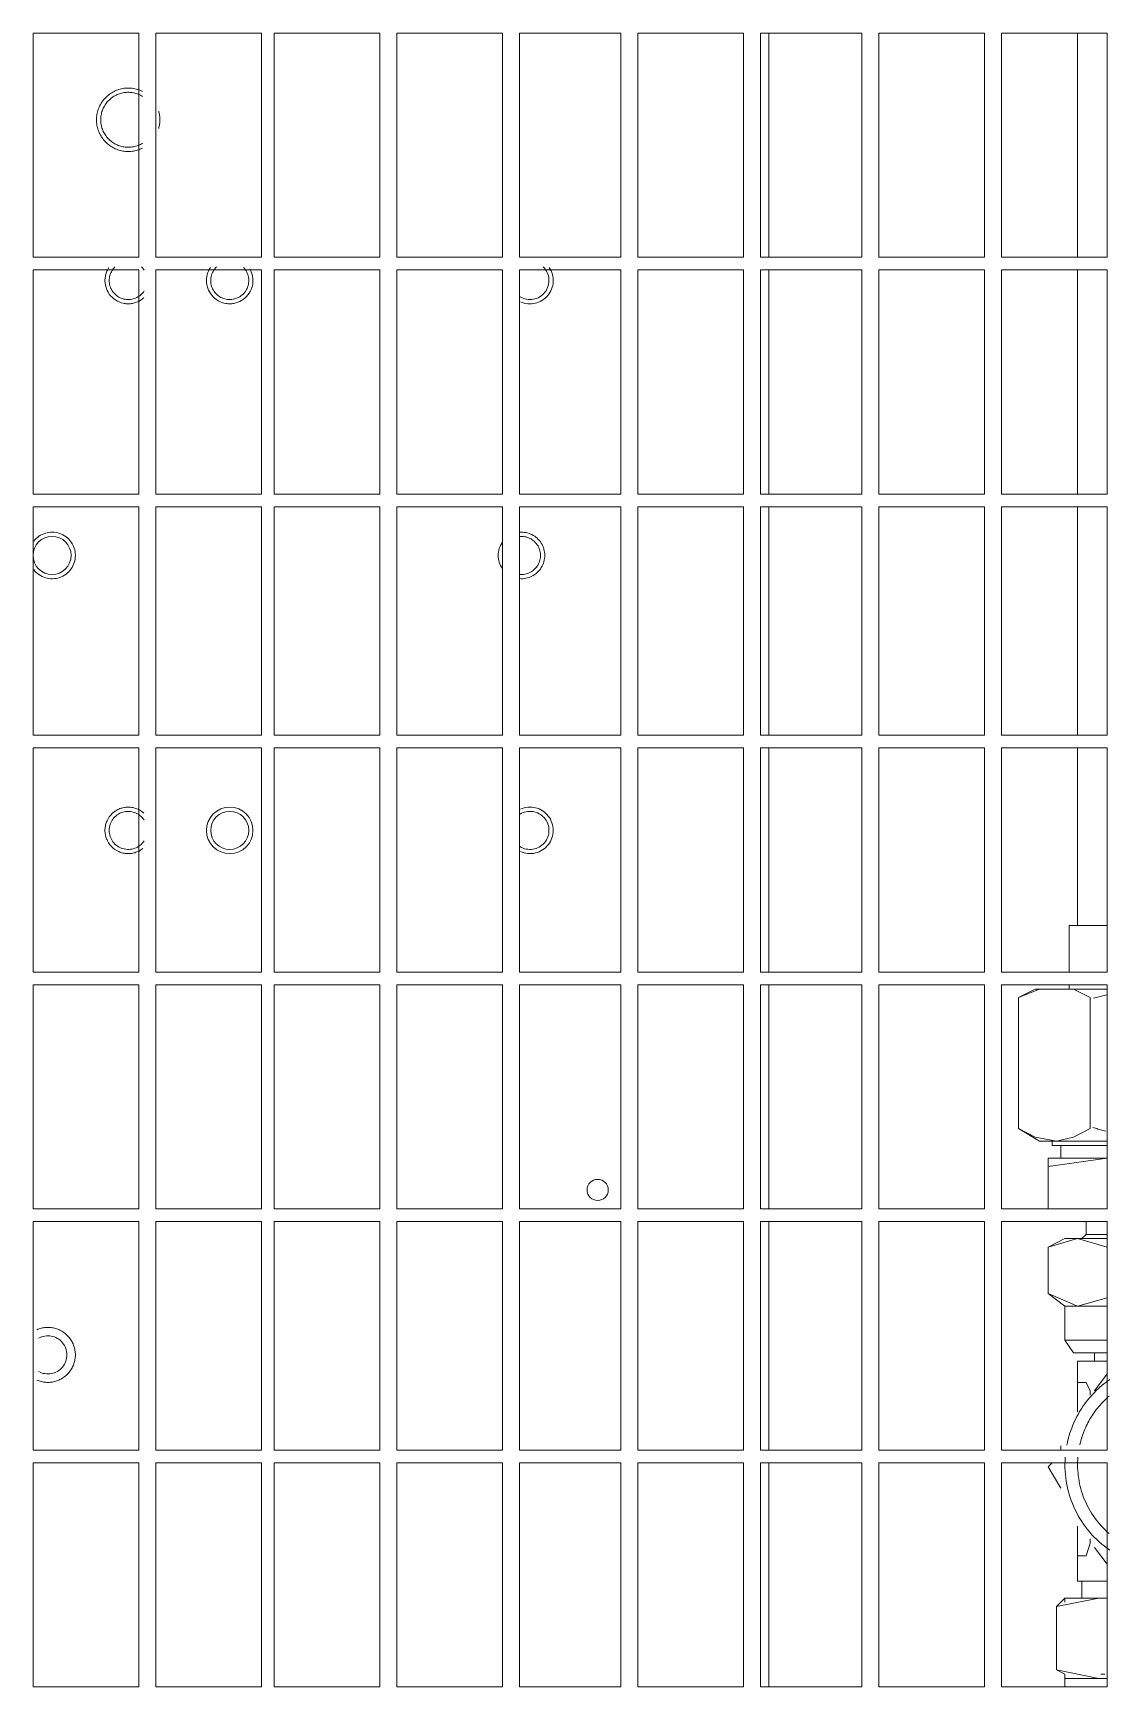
# Model space of a CAD drawing. Extents: x 0 to 160756, y 0 to 229247.
# Drawn here: x 93335.8 to 93645.7, y 78942.9 to 79418.7 of the extents above; entities that cross this region are included whole.
import ezdxf

# ---------------------------------------------------------------- set-up
doc = ezdxf.new("R2010")
doc.units = 0
doc.header["$LTSCALE"] = 10
doc.layers.add('XCM7Q30CDA-200K$0$xCUP-L40-M03-HVAC-EQ$0$XCUP-L40-HVAC-EQ$0$XCUP-L40-HVAC-EQ$0$XCUP-L40-HVAC-機房EQ$0$U-CDA-EQ', color=3, linetype='Continuous', lineweight=25)

# ---------------------------------------------------------------- blocks, each defined once
blk = doc.blocks.new('XCM7Q30CDA-200K$0$xCUP-L40-M03-HVAC-EQ$0$XCUP-L40-HVAC-EQ$0$XCUP-L40-HVAC-EQ$0$E315n')
at = {"layer": 'XCM7Q30CDA-200K$0$xCUP-L40-M03-HVAC-EQ$0$XCUP-L40-HVAC-EQ$0$XCUP-L40-HVAC-EQ$0$XCUP-L40-HVAC-機房EQ$0$U-CDA-EQ', "lineweight": 0}
for points in [[(424.65, 4376.99), (424.65, 4407.41)], [(424.65, 4407.41), (489.14, 4407.41)], [(489.14, 4407.41), (489.14, 4376.99)], [(492.79, 4376.99), (492.79, 4407.41)], [(492.79, 4407.41), (558.49, 4407.41)], [(512.92, 4406.33), (512.8, 4406.02), (512.68, 4405.7), (512.58, 4405.38), (512.49, 4405.06), (512.42, 4404.74), (512.36, 4404.42), (512.31, 4404.09), (512.28, 4403.77), (512.26, 4403.44), (512.25, 4403.12), (512.26, 4402.8), (512.28, 4402.48), (512.32, 4402.16), (512.36, 4401.84), (512.42, 4401.52), (512.5, 4401.21), (512.58, 4400.9), (512.68, 4400.59), (512.79, 4400.29), (512.91, 4399.99), (513.05, 4399.7), (513.2, 4399.41), (513.53, 4398.85), (513.9, 4398.32), (514.33, 4397.82), (514.8, 4397.35), (515.31, 4396.91), (515.86, 4396.52), (516.43, 4396.18), (516.72, 4396.03), (517.02, 4395.89), (517.32, 4395.77), (517.63, 4395.66), (517.94, 4395.56), (518.25, 4395.48), (518.57, 4395.4), (518.88, 4395.35), (519.2, 4395.3), (519.52, 4395.27), (519.84, 4395.25), (520.16, 4395.24), (520.49, 4395.25), (520.81, 4395.27), (521.13, 4395.3), (521.44, 4395.35), (521.76, 4395.4), (522.08, 4395.48), (522.39, 4395.56), (522.7, 4395.66), (523, 4395.77), (523.31, 4395.89), (523.6, 4396.03), (523.9, 4396.18), (524.19, 4396.34), (524.75, 4396.71), (525.28, 4397.12), (525.77, 4397.58), (526.22, 4398.07), (526.62, 4398.58), (526.97, 4399.13), (527.28, 4399.7), (527.42, 4399.99), (527.54, 4400.29), (527.65, 4400.59), (527.75, 4400.9), (527.83, 4401.21), (527.9, 4401.52), (527.96, 4401.84), (528.01, 4402.16), (528.05, 4402.48), (528.07, 4402.8), (528.07, 4403.12), (528.07, 4403.44), (528.05, 4403.77), (528.02, 4404.09), (527.97, 4404.42), (527.91, 4404.74), (527.84, 4405.06), (527.75, 4405.38), (527.65, 4405.7), (527.53, 4406.02), (527.4, 4406.33)], [(515.39, 4405.83), (515.17, 4405.39), (514.99, 4404.94), (514.85, 4404.49), (514.76, 4404.02), (514.7, 4403.55), (514.69, 4403.09), (514.71, 4402.62), (514.78, 4402.16), (514.88, 4401.7), (515.02, 4401.26), (515.2, 4400.83), (515.42, 4400.41), (515.68, 4400.01), (515.97, 4399.63), (516.3, 4399.27), (516.66, 4398.94), (517.05, 4398.65), (517.46, 4398.39), (517.89, 4398.17), (518.33, 4397.99), (518.78, 4397.85), (519.23, 4397.75), (519.7, 4397.69), (520.16, 4397.67), (520.63, 4397.69), (521.09, 4397.75), (521.55, 4397.85), (522, 4397.99), (522.44, 4398.17), (522.87, 4398.39), (523.28, 4398.65), (523.67, 4398.94), (524.03, 4399.27), (524.36, 4399.63), (524.65, 4400.01), (524.91, 4400.41), (525.12, 4400.83), (525.31, 4401.26), (525.45, 4401.7), (525.55, 4402.16), (525.62, 4402.62), (525.64, 4403.09), (525.63, 4403.55), (525.57, 4404.02), (525.47, 4404.49), (525.34, 4404.94), (525.16, 4405.39), (524.93, 4405.83)], [(558.49, 4407.41), (558.49, 4376.99)], [(562.14, 4376.99), (562.14, 4407.41)], [(562.14, 4407.41), (626.63, 4407.41)], [(626.63, 4407.41), (626.63, 4376.99)], [(630.28, 4376.99), (630.28, 4407.41)], [(630.28, 4407.41), (694.77, 4407.41)], [(694.77, 4407.41), (694.77, 4376.99)], [(698.42, 4376.99), (698.42, 4407.41)], [(698.42, 4407.41), (764.12, 4407.41)], [(746.06, 4407.24), (745.65, 4406.9), (745.27, 4406.53), (744.92, 4406.13), (744.61, 4405.72), (744.34, 4405.28), (744.1, 4404.83), (743.89, 4404.36), (743.72, 4403.87), (743.59, 4403.38), (743.5, 4402.87), (743.45, 4402.36), (743.44, 4401.85), (743.46, 4401.33), (743.53, 4400.81), (743.64, 4400.29), (743.79, 4399.78), (743.98, 4399.28), (744.21, 4398.81), (744.47, 4398.36), (744.77, 4397.93), (745.09, 4397.53), (745.45, 4397.15), (745.83, 4396.81), (746.23, 4396.5), (746.66, 4396.21), (747.11, 4395.96), (747.58, 4395.75), (748.06, 4395.57), (748.56, 4395.43), (749.07, 4395.33), (749.6, 4395.26), (750.13, 4395.24), (750.67, 4395.26), (751.19, 4395.33), (751.7, 4395.43), (752.2, 4395.57), (752.69, 4395.75), (753.16, 4395.96), (753.6, 4396.21), (754.03, 4396.5), (754.44, 4396.81), (754.82, 4397.15), (755.17, 4397.53), (755.49, 4397.93), (755.79, 4398.36), (756.05, 4398.81), (756.28, 4399.28), (756.47, 4399.78), (756.62, 4400.29), (756.73, 4400.81), (756.8, 4401.33), (756.83, 4401.85), (756.81, 4402.36), (756.76, 4402.87), (756.67, 4403.38), (756.54, 4403.87), (756.37, 4404.36), (756.17, 4404.83), (755.93, 4405.28), (755.65, 4405.72), (755.34, 4406.13), (755, 4406.53), (754.62, 4406.9), (754.21, 4407.24)], [(764.12, 4407.41), (764.12, 4376.99)], [(767.77, 4407.41), (832.26, 4407.41)], [(767.77, 4376.99), (767.77, 4407.41)], [(832.26, 4407.41), (832.26, 4376.99)], [(835.91, 4407.41), (900.4, 4407.41)], [(835.91, 4376.99), (835.91, 4407.41)], [(900.4, 4407.41), (900.4, 4376.99)], [(676.04, 4375.58), (676.46, 4376.1), (676.82, 4376.65), (677.12, 4377.22), (677.24, 4377.52), (677.36, 4377.82), (677.45, 4378.12), (677.54, 4378.42), (677.61, 4378.73), (677.66, 4379.04), (677.7, 4379.35), (677.72, 4379.67), (677.73, 4379.98), (677.73, 4380.29), (677.71, 4380.61), (677.67, 4380.92), (677.62, 4381.23), (677.56, 4381.54), (677.48, 4381.84), (677.39, 4382.14), (677.29, 4382.44), (677.16, 4382.73), (677.03, 4383.02), (676.71, 4383.58), (676.34, 4384.11), (675.91, 4384.62), (675.43, 4385.08), (674.91, 4385.49), (674.37, 4385.84), (673.79, 4386.13), (673.5, 4386.26), (673.2, 4386.37), (672.9, 4386.46), (672.6, 4386.54), (672.29, 4386.61), (671.98, 4386.66), (671.67, 4386.69), (671.36, 4386.72), (671.04, 4386.72), (670.73, 4386.72), (670.42, 4386.69), (670.11, 4386.66), (669.8, 4386.61), (669.49, 4386.54), (669.18, 4386.46), (668.88, 4386.37), (668.58, 4386.26), (668.29, 4386.13), (668, 4385.99), (667.44, 4385.67), (666.91, 4385.29), (666.41, 4384.85), (665.95, 4384.37), (665.55, 4383.85), (665.21, 4383.31), (664.92, 4382.73), (664.8, 4382.44), (664.69, 4382.14), (664.6, 4381.84), (664.52, 4381.54), (664.46, 4381.23), (664.41, 4380.92), (664.38, 4380.61), (664.36, 4380.29), (664.35, 4379.98), (664.36, 4379.67), (664.39, 4379.35), (664.43, 4379.04), (664.48, 4378.73), (664.55, 4378.42), (664.63, 4378.12), (664.73, 4377.82), (664.84, 4377.52), (664.97, 4377.22), (665.11, 4376.93), (665.44, 4376.37), (665.83, 4375.84)], [(832.96, 4385.58), (832.42, 4385.91), (831.87, 4386.18), (831.3, 4386.39), (831.01, 4386.48), (830.72, 4386.56), (830.42, 4386.62), (830.13, 4386.66), (829.83, 4386.7), (829.54, 4386.72), (829.24, 4386.72), (828.94, 4386.72), (828.65, 4386.7), (828.35, 4386.67), (828.06, 4386.62), (827.77, 4386.56), (827.48, 4386.49), (826.91, 4386.31), (826.36, 4386.08), (825.83, 4385.8), (825.33, 4385.48), (824.85, 4385.1), (824.4, 4384.67), (823.98, 4384.2), (823.62, 4383.69), (823.31, 4383.16), (823.05, 4382.62), (822.84, 4382.05), (822.69, 4381.47), (822.63, 4381.18), (822.59, 4380.89), (822.56, 4380.59), (822.54, 4380.3), (822.53, 4380), (822.54, 4379.7), (822.56, 4379.41), (822.59, 4379.11), (822.64, 4378.82), (822.7, 4378.53), (822.77, 4378.24), (822.96, 4377.67), (823.2, 4377.12), (823.49, 4376.58), (823.83, 4376.07), (824.22, 4375.58)], [(883.6, 4375.92), (883.77, 4376.28), (883.93, 4376.65), (884.07, 4377.02), (884.19, 4377.39), (884.3, 4377.77), (884.39, 4378.15), (884.46, 4378.53), (884.51, 4378.91), (884.55, 4379.29), (884.58, 4379.68), (884.58, 4380.06), (884.57, 4380.44), (884.55, 4380.82), (884.51, 4381.2), (884.45, 4381.58), (884.38, 4381.95), (884.29, 4382.32), (884.19, 4382.69), (884.07, 4383.05), (883.94, 4383.41), (883.79, 4383.76), (883.62, 4384.1), (883.44, 4384.44), (883.25, 4384.78), (883.04, 4385.1), (882.82, 4385.42), (882.58, 4385.73), (882.33, 4386.03), (882.07, 4386.32), (881.5, 4386.87), (881.19, 4387.13), (880.87, 4387.37), (880.55, 4387.6), (880.21, 4387.82), (879.87, 4388.02), (879.53, 4388.2), (879.18, 4388.37), (878.82, 4388.52), (878.46, 4388.65), (878.09, 4388.77), (877.72, 4388.88), (877.35, 4388.96), (876.97, 4389.04), (876.6, 4389.09), (876.22, 4389.13), (875.84, 4389.16), (875.46, 4389.16), (875.08, 4389.16), (874.7, 4389.13), (874.32, 4389.09), (873.94, 4389.04), (873.57, 4388.96), (873.19, 4388.88), (872.82, 4388.77), (872.46, 4388.65), (872.1, 4388.52), (871.74, 4388.37), (871.39, 4388.2), (871.04, 4388.02), (870.7, 4387.82), (870.37, 4387.6), (870.04, 4387.37), (869.73, 4387.13), (869.42, 4386.87), (869.13, 4386.6), (868.58, 4386.03), (868.33, 4385.73), (868.1, 4385.42), (867.87, 4385.1), (867.67, 4384.78), (867.47, 4384.44), (867.29, 4384.1), (867.13, 4383.76), (866.98, 4383.41), (866.85, 4383.05), (866.73, 4382.69), (866.63, 4382.32), (866.54, 4381.95), (866.47, 4381.58), (866.41, 4381.2), (866.37, 4380.82), (866.34, 4380.44), (866.33, 4380.06), (866.34, 4379.68), (866.36, 4379.29), (866.4, 4378.91), (866.46, 4378.53), (866.53, 4378.15), (866.62, 4377.77), (866.73, 4377.39), (866.85, 4377.02), (866.99, 4376.65), (867.14, 4376.28), (867.32, 4375.92)], [(882.2, 4375.89), (882.38, 4376.2), (882.55, 4376.52), (882.7, 4376.84), (882.84, 4377.17), (882.96, 4377.5), (883.06, 4377.84), (883.15, 4378.18), (883.22, 4378.52), (883.28, 4378.86), (883.32, 4379.2), (883.35, 4379.55), (883.37, 4379.89), (883.36, 4380.24), (883.35, 4380.58), (883.32, 4380.92), (883.27, 4381.26), (883.21, 4381.6), (883.14, 4381.93), (883.05, 4382.27), (882.94, 4382.59), (882.82, 4382.92), (882.69, 4383.24), (882.54, 4383.55), (882.38, 4383.86), (882.21, 4384.16), (882.02, 4384.45), (881.6, 4385.02), (881.12, 4385.55), (880.59, 4386.05), (880.02, 4386.49), (879.73, 4386.69), (879.42, 4386.88), (879.12, 4387.05), (878.8, 4387.2), (878.48, 4387.34), (878.16, 4387.47), (877.83, 4387.58), (877.5, 4387.68), (877.16, 4387.76), (876.82, 4387.82), (876.48, 4387.88), (876.14, 4387.91), (875.8, 4387.94), (875.46, 4387.94), (875.12, 4387.94), (874.77, 4387.91), (874.43, 4387.88), (874.09, 4387.82), (873.75, 4387.76), (873.42, 4387.68), (873.09, 4387.58), (872.76, 4387.47), (872.44, 4387.34), (872.12, 4387.2), (871.8, 4387.05), (871.49, 4386.88), (871.19, 4386.69), (870.89, 4386.49), (870.6, 4386.27), (870.05, 4385.8), (869.55, 4385.29), (869.1, 4384.74), (868.71, 4384.16), (868.53, 4383.86), (868.37, 4383.55), (868.23, 4383.24), (868.09, 4382.92), (867.97, 4382.59), (867.87, 4382.27), (867.78, 4381.93), (867.71, 4381.6), (867.65, 4381.26), (867.6, 4380.92), (867.57, 4380.58), (867.55, 4380.24), (867.55, 4379.89), (867.56, 4379.55), (867.59, 4379.2), (867.63, 4378.86), (867.69, 4378.52), (867.77, 4378.18), (867.86, 4377.84), (867.96, 4377.5), (868.08, 4377.17), (868.22, 4376.84), (868.37, 4376.52), (868.53, 4376.2), (868.72, 4375.89)], [(674.05, 4375.46), (674.41, 4375.72), (674.75, 4376.01), (675.06, 4376.32), (675.35, 4376.65), (675.6, 4377), (675.83, 4377.37), (676.02, 4377.76), (676.18, 4378.16), (676.32, 4378.57), (676.42, 4378.99), (676.48, 4379.42), (676.51, 4379.85), (676.51, 4380.29), (676.47, 4380.73), (676.4, 4381.17), (676.29, 4381.6), (676.14, 4382.03), (675.96, 4382.44), (675.75, 4382.82), (675.52, 4383.19), (675.25, 4383.53), (674.96, 4383.86), (674.65, 4384.15), (674.31, 4384.42), (673.96, 4384.67), (673.58, 4384.88), (673.19, 4385.07), (672.79, 4385.22), (672.37, 4385.35), (671.93, 4385.44), (671.49, 4385.49), (671.04, 4385.51), (670.59, 4385.49), (670.15, 4385.44), (669.72, 4385.35), (669.3, 4385.22), (668.89, 4385.07), (668.5, 4384.88), (668.13, 4384.67), (667.77, 4384.42), (667.44, 4384.15), (667.12, 4383.86), (666.83, 4383.53), (666.57, 4383.19), (666.33, 4382.82), (666.12, 4382.44), (665.94, 4382.03), (665.8, 4381.6), (665.69, 4381.17), (665.61, 4380.73), (665.57, 4380.29), (665.57, 4379.85), (665.6, 4379.42), (665.67, 4378.99), (665.77, 4378.57), (665.9, 4378.16), (666.06, 4377.76), (666.26, 4377.37), (666.48, 4377), (666.74, 4376.65), (667.02, 4376.32), (667.33, 4376.01), (667.67, 4375.72), (668.04, 4375.46)], [(833.14, 4383.85), (832.71, 4384.25), (832.4, 4384.49), (832.08, 4384.7), (831.75, 4384.89), (831.41, 4385.05), (831.06, 4385.19), (830.7, 4385.31), (830.33, 4385.4), (829.95, 4385.46), (829.58, 4385.5), (829.2, 4385.51), (828.82, 4385.49), (828.44, 4385.45), (828.06, 4385.38), (827.68, 4385.29), (827.31, 4385.16), (826.95, 4385.01), (826.6, 4384.84), (826.27, 4384.64), (825.96, 4384.43), (825.66, 4384.19), (825.25, 4383.8), (824.88, 4383.37), (824.66, 4383.06), (824.46, 4382.74), (824.28, 4382.4), (824.13, 4382.05), (824, 4381.69), (823.9, 4381.32), (823.82, 4380.93), (823.77, 4380.55), (823.75, 4380.16), (823.76, 4379.77), (823.79, 4379.39), (823.85, 4379.01), (823.93, 4378.64), (824.04, 4378.28), (824.17, 4377.92), (824.33, 4377.58), (824.51, 4377.25), (824.71, 4376.93), (824.94, 4376.62), (825.19, 4376.33), (825.6, 4375.93), (825.9, 4375.68), (826.22, 4375.46)], [(489.14, 4376.99), (424.65, 4376.99)], [(558.49, 4376.99), (492.79, 4376.99)], [(626.63, 4376.99), (562.14, 4376.99)], [(694.77, 4376.99), (630.28, 4376.99)], [(764.12, 4376.99), (698.42, 4376.99)], [(832.26, 4376.99), (767.77, 4376.99)], [(900.4, 4376.99), (835.91, 4376.99)], [(832.23, 4375.46), (832.53, 4375.67), (832.84, 4375.93), (833.14, 4376.21)], [(424.65, 4341.71), (424.65, 4372.13)], [(424.65, 4372.13), (489.14, 4372.13)], [(489.14, 4372.13), (489.14, 4341.71)], [(492.79, 4341.71), (492.79, 4372.13)], [(492.79, 4372.13), (558.49, 4372.13)], [(558.49, 4372.13), (558.49, 4341.71)], [(562.14, 4341.71), (562.14, 4372.13)], [(562.14, 4372.13), (626.63, 4372.13)], [(626.63, 4372.13), (626.63, 4341.71)], [(630.28, 4341.71), (630.28, 4372.13)], [(630.28, 4372.13), (694.77, 4372.13)], [(694.77, 4372.13), (694.77, 4341.71)], [(698.42, 4341.71), (698.42, 4372.13)], [(698.42, 4372.13), (764.12, 4372.13)], [(764.12, 4372.13), (764.12, 4341.71)], [(767.77, 4372.13), (832.26, 4372.13)], [(767.77, 4341.71), (767.77, 4372.13)], [(832.26, 4372.13), (832.26, 4341.71)], [(835.91, 4372.13), (900.4, 4372.13)], [(835.91, 4341.71), (835.91, 4372.13)], [(872.96, 4371.26), (873.27, 4371.18), (873.58, 4371.11), (873.89, 4371.04), (874.2, 4370.99), (874.51, 4370.96), (874.83, 4370.93), (875.14, 4370.91), (875.46, 4370.91), (875.77, 4370.91), (876.09, 4370.93), (876.4, 4370.96), (876.71, 4370.99), (877.03, 4371.04), (877.34, 4371.11), (877.65, 4371.18), (877.95, 4371.26)], [(900.4, 4372.13), (900.4, 4341.71)], [(832.96, 4356.38), (832.43, 4356.7), (831.89, 4356.97), (831.33, 4357.18), (830.76, 4357.34), (830.47, 4357.4), (830.19, 4357.45), (829.89, 4357.49), (829.6, 4357.51), (829.31, 4357.52), (829.02, 4357.52), (828.73, 4357.5), (828.44, 4357.48), (828.15, 4357.44), (827.58, 4357.32), (827.02, 4357.15), (826.47, 4356.93), (825.95, 4356.67), (825.44, 4356.35), (824.96, 4355.99), (824.51, 4355.58), (824.09, 4355.13), (823.72, 4354.64), (823.4, 4354.13), (823.13, 4353.6), (822.91, 4353.06), (822.74, 4352.5), (822.62, 4351.93), (822.58, 4351.64), (822.55, 4351.35), (822.53, 4351.06), (822.53, 4350.77), (822.54, 4350.48), (822.56, 4350.18), (822.59, 4349.89), (822.64, 4349.61), (822.77, 4349.04), (822.96, 4348.47), (823.19, 4347.93), (823.48, 4347.4), (823.81, 4346.89), (824.2, 4346.41), (824.62, 4345.97), (825.08, 4345.58), (825.56, 4345.23), (826.07, 4344.93), (826.6, 4344.68), (827.14, 4344.47), (827.7, 4344.32), (828.27, 4344.21), (828.56, 4344.17), (828.85, 4344.15), (829.15, 4344.14), (829.44, 4344.14), (829.73, 4344.16), (830.02, 4344.19), (830.31, 4344.23), (830.6, 4344.29), (830.89, 4344.35), (831.46, 4344.53), (832.02, 4344.76), (832.57, 4345.04)], [(833.14, 4354.65), (832.84, 4354.94), (832.52, 4355.2), (832.19, 4355.43), (831.84, 4355.64), (831.48, 4355.82), (831.11, 4355.97), (830.73, 4356.1), (830.34, 4356.19), (829.94, 4356.26), (829.55, 4356.3), (829.14, 4356.31), (828.74, 4356.29), (828.34, 4356.24), (827.94, 4356.16), (827.54, 4356.05), (827.15, 4355.91), (826.78, 4355.74), (826.42, 4355.54), (826.07, 4355.32), (825.75, 4355.07), (825.45, 4354.81), (825.04, 4354.37), (824.79, 4354.05), (824.57, 4353.72), (824.37, 4353.37), (824.2, 4353.01), (824.05, 4352.64), (823.93, 4352.25), (823.84, 4351.86), (823.78, 4351.45), (823.75, 4351.04), (823.75, 4350.62), (823.78, 4350.21), (823.84, 4349.81), (823.93, 4349.41), (824.05, 4349.03), (824.2, 4348.65), (824.37, 4348.29), (824.57, 4347.94), (824.79, 4347.61), (825.04, 4347.3), (825.31, 4347), (825.6, 4346.72), (825.91, 4346.47), (826.24, 4346.23), (826.59, 4346.02), (826.96, 4345.84), (827.35, 4345.68), (827.74, 4345.56), (828.14, 4345.46), (828.54, 4345.4), (828.94, 4345.36), (829.34, 4345.36), (829.74, 4345.38), (830.14, 4345.43), (830.53, 4345.52), (830.92, 4345.63), (831.29, 4345.77), (831.66, 4345.93), (832.01, 4346.13), (832.35, 4346.35), (832.68, 4346.59), (832.99, 4346.87)], [(489.14, 4341.71), (424.65, 4341.71)], [(558.49, 4341.71), (492.79, 4341.71)], [(626.63, 4341.71), (562.14, 4341.71)], [(694.77, 4341.71), (630.28, 4341.71)], [(764.12, 4341.71), (698.42, 4341.71)], [(832.26, 4341.71), (767.77, 4341.71)], [(900.4, 4341.71), (835.91, 4341.71)], [(424.65, 4307.64), (424.65, 4338.06)], [(424.65, 4338.06), (489.14, 4338.06)], [(489.14, 4338.06), (489.14, 4307.64)], [(492.79, 4307.64), (492.79, 4338.06)], [(492.79, 4338.06), (558.49, 4338.06)], [(558.49, 4338.06), (558.49, 4307.64)], [(562.14, 4307.64), (562.14, 4338.06)], [(562.14, 4338.06), (626.63, 4338.06)], [(626.63, 4338.06), (626.63, 4307.64)], [(630.28, 4307.64), (630.28, 4338.06)], [(630.28, 4338.06), (694.77, 4338.06)], [(694.77, 4338.06), (694.77, 4307.64)], [(698.42, 4307.64), (698.42, 4338.06)], [(698.42, 4338.06), (764.12, 4338.06)], [(764.12, 4338.06), (764.12, 4307.64)], [(767.77, 4338.06), (832.26, 4338.06)], [(767.77, 4307.64), (767.77, 4338.06)], [(832.26, 4338.06), (832.26, 4307.64)], [(835.91, 4338.06), (900.4, 4338.06)], [(835.91, 4307.64), (835.91, 4338.06)], [(900.4, 4338.06), (900.4, 4307.64)], [(489.14, 4307.64), (424.65, 4307.64)], [(558.49, 4307.64), (492.79, 4307.64)], [(626.63, 4307.64), (562.14, 4307.64)], [(694.77, 4307.64), (630.28, 4307.64)], [(764.12, 4307.64), (698.42, 4307.64)], [(832.26, 4307.64), (767.77, 4307.64)], [(900.4, 4307.64), (835.91, 4307.64)], [(424.65, 4272.35), (424.65, 4302.77)], [(424.65, 4302.77), (489.14, 4302.77)], [(489.14, 4302.77), (489.14, 4272.35)], [(492.79, 4272.35), (492.79, 4302.77)], [(492.79, 4302.77), (558.49, 4302.77)], [(558.49, 4302.77), (558.49, 4272.35)], [(562.14, 4272.35), (562.14, 4302.77)], [(562.14, 4302.77), (626.63, 4302.77)], [(626.63, 4302.77), (626.63, 4272.35)], [(630.28, 4272.35), (630.28, 4302.77)], [(630.28, 4302.77), (694.77, 4302.77)], [(694.77, 4302.77), (694.77, 4272.35)], [(698.42, 4272.35), (698.42, 4302.77)], [(698.42, 4302.77), (764.12, 4302.77)], [(764.12, 4302.77), (764.12, 4272.35)], [(767.77, 4302.77), (832.26, 4302.77)], [(767.77, 4272.35), (767.77, 4302.77)], [(832.26, 4302.77), (832.26, 4272.35)], [(835.91, 4302.77), (900.4, 4302.77)], [(835.91, 4272.35), (835.91, 4302.77)], [(900.4, 4302.77), (900.4, 4272.35)], [(489.14, 4272.35), (424.65, 4272.35)], [(558.49, 4272.35), (492.79, 4272.35)], [(626.63, 4272.35), (562.14, 4272.35)], [(694.77, 4272.35), (630.28, 4272.35)], [(764.12, 4272.35), (698.42, 4272.35)], [(753.92, 4272.4), (753.48, 4272.67), (753.03, 4272.91), (752.56, 4273.11), (752.09, 4273.28), (751.61, 4273.4), (751.12, 4273.49), (750.63, 4273.55), (750.13, 4273.57), (749.64, 4273.55), (749.14, 4273.49), (748.66, 4273.4), (748.17, 4273.28), (747.7, 4273.11), (747.24, 4272.91), (746.78, 4272.67), (746.35, 4272.4)], [(832.26, 4272.35), (767.77, 4272.35)], [(900.4, 4272.35), (835.91, 4272.35)], [(424.65, 4238.28), (424.65, 4267.48)], [(424.65, 4267.48), (489.14, 4267.48)], [(489.14, 4267.48), (489.14, 4238.28)], [(492.79, 4238.28), (492.79, 4267.48)], [(492.79, 4267.48), (558.49, 4267.48)], [(558.49, 4267.48), (558.49, 4238.28)], [(562.14, 4238.28), (562.14, 4267.48)], [(562.14, 4267.48), (626.63, 4267.48)], [(626.63, 4267.48), (626.63, 4238.28)], [(630.28, 4238.28), (630.28, 4267.48)], [(630.28, 4267.48), (694.77, 4267.48)], [(664.95, 4267.2), (664.73, 4266.67), (664.56, 4266.13), (664.45, 4265.59), (664.37, 4265.04), (664.35, 4264.49), (664.37, 4263.94), (664.43, 4263.39), (664.54, 4262.86), (664.69, 4262.33), (664.88, 4261.82), (665.12, 4261.32), (665.4, 4260.84), (665.72, 4260.38), (666.07, 4259.95), (666.47, 4259.55), (666.91, 4259.17), (667.37, 4258.84), (667.86, 4258.55), (668.36, 4258.31), (668.88, 4258.11), (669.41, 4257.95), (669.95, 4257.84), (670.5, 4257.77), (671.04, 4257.75), (671.59, 4257.77), (672.13, 4257.84), (672.67, 4257.95), (673.2, 4258.11), (673.72, 4258.31), (674.23, 4258.55), (674.71, 4258.84), (675.18, 4259.17), (675.61, 4259.55), (676.01, 4259.95), (676.37, 4260.38), (676.69, 4260.84), (676.96, 4261.32), (677.2, 4261.82), (677.39, 4262.33), (677.55, 4262.86), (677.65, 4263.39), (677.72, 4263.94), (677.74, 4264.49), (677.71, 4265.04), (677.64, 4265.59), (677.52, 4266.13), (677.35, 4266.67), (677.14, 4267.2)], [(666.38, 4267.31), (666.14, 4266.88), (665.94, 4266.43), (665.78, 4265.97), (665.67, 4265.5), (665.6, 4265.02), (665.57, 4264.55), (665.58, 4264.07), (665.63, 4263.6), (665.73, 4263.13), (665.86, 4262.67), (666.03, 4262.23), (666.25, 4261.8), (666.5, 4261.38), (666.79, 4260.99), (667.11, 4260.62), (667.48, 4260.28), (667.87, 4259.97), (668.29, 4259.71), (668.72, 4259.48), (669.17, 4259.3), (669.63, 4259.15), (670.09, 4259.05), (670.57, 4258.99), (671.04, 4258.97), (671.52, 4258.99), (671.99, 4259.05), (672.46, 4259.15), (672.92, 4259.3), (673.36, 4259.48), (673.8, 4259.71), (674.21, 4259.97), (674.61, 4260.28), (674.97, 4260.62), (675.3, 4260.99), (675.59, 4261.38), (675.84, 4261.8), (676.05, 4262.23), (676.22, 4262.67), (676.36, 4263.13), (676.45, 4263.6), (676.5, 4264.07), (676.52, 4264.55), (676.49, 4265.02), (676.41, 4265.5), (676.3, 4265.97), (676.14, 4266.43), (675.95, 4266.88), (675.7, 4267.31)], [(694.77, 4267.48), (694.77, 4238.28)], [(698.42, 4238.28), (698.42, 4267.48)], [(698.42, 4267.48), (764.12, 4267.48)], [(743.46, 4267.47), (743.44, 4267), (743.45, 4266.53), (743.49, 4266.07), (743.56, 4265.61), (743.66, 4265.16), (743.8, 4264.72), (743.96, 4264.3), (744.15, 4263.88), (744.37, 4263.48), (744.61, 4263.09), (744.89, 4262.72), (745.18, 4262.37), (745.51, 4262.04), (745.85, 4261.73), (746.22, 4261.44), (746.62, 4261.18), (747.03, 4260.95), (747.45, 4260.75), (747.88, 4260.58), (748.32, 4260.44), (748.77, 4260.33), (749.22, 4260.25), (749.67, 4260.2), (750.13, 4260.19), (750.59, 4260.2), (751.04, 4260.25), (751.5, 4260.33), (751.94, 4260.44), (752.38, 4260.58), (752.82, 4260.75), (753.24, 4260.95), (753.65, 4261.18), (754.04, 4261.44), (754.41, 4261.73), (754.76, 4262.04), (755.08, 4262.37), (755.38, 4262.72), (755.65, 4263.09), (755.9, 4263.48), (756.11, 4263.88), (756.3, 4264.3), (756.47, 4264.72), (756.6, 4265.16), (756.7, 4265.61), (756.77, 4266.07), (756.82, 4266.53), (756.82, 4267), (756.8, 4267.47)], [(744.68, 4267.45), (744.65, 4267.06), (744.65, 4266.67), (744.68, 4266.29), (744.74, 4265.91), (744.82, 4265.54), (744.92, 4265.17), (745.06, 4264.82), (745.21, 4264.47), (745.39, 4264.14), (745.59, 4263.82), (745.81, 4263.51), (746.06, 4263.22), (746.46, 4262.81), (746.76, 4262.56), (747.07, 4262.33), (747.4, 4262.13), (747.74, 4261.95), (748.1, 4261.79), (748.46, 4261.66), (748.82, 4261.56), (749.19, 4261.48), (749.57, 4261.43), (749.94, 4261.4), (750.32, 4261.4), (750.7, 4261.43), (751.07, 4261.48), (751.44, 4261.56), (751.81, 4261.66), (752.17, 4261.79), (752.52, 4261.95), (752.86, 4262.13), (753.19, 4262.33), (753.51, 4262.56), (753.8, 4262.81), (754.21, 4263.22), (754.45, 4263.51), (754.67, 4263.82), (754.88, 4264.14), (755.05, 4264.47), (755.21, 4264.82), (755.34, 4265.17), (755.45, 4265.54), (755.53, 4265.91), (755.58, 4266.29), (755.61, 4266.67), (755.61, 4267.06), (755.58, 4267.45)], [(764.12, 4267.48), (764.12, 4238.28)], [(767.77, 4238.28), (767.77, 4267.48)], [(767.77, 4267.48), (832.26, 4267.48)], [(823.13, 4267.2), (822.92, 4266.69), (822.75, 4266.16), (822.64, 4265.63), (822.56, 4265.1), (822.53, 4264.56), (822.54, 4264.03), (822.6, 4263.5), (822.69, 4262.97), (822.83, 4262.46), (823.01, 4261.95), (823.23, 4261.47), (823.49, 4260.99), (823.78, 4260.54), (824.12, 4260.11), (824.49, 4259.71), (824.9, 4259.33), (825.34, 4258.99), (825.8, 4258.69), (826.28, 4258.43), (826.77, 4258.21), (827.28, 4258.03), (827.8, 4257.9), (828.32, 4257.81), (828.85, 4257.76), (829.38, 4257.75), (829.92, 4257.78), (830.45, 4257.86), (830.97, 4257.98), (831.49, 4258.14), (831.99, 4258.35), (832.48, 4258.6), (832.96, 4258.89)], [(824.56, 4267.31), (824.31, 4266.86), (824.11, 4266.39), (823.95, 4265.92), (823.84, 4265.43), (823.77, 4264.94), (823.75, 4264.45), (823.77, 4263.96), (823.83, 4263.48), (823.94, 4263), (824.09, 4262.53), (824.28, 4262.08), (824.51, 4261.64), (824.79, 4261.22), (825.1, 4260.83), (825.46, 4260.46), (825.85, 4260.12), (826.27, 4259.82), (826.72, 4259.57), (827.17, 4259.36), (827.65, 4259.2), (828.13, 4259.08), (828.61, 4259), (829.1, 4258.97), (829.59, 4258.98), (830.08, 4259.04), (830.56, 4259.13), (831.03, 4259.28), (831.49, 4259.46), (831.93, 4259.69), (832.36, 4259.96), (832.76, 4260.27), (833.14, 4260.62)], [(832.26, 4267.48), (832.26, 4238.28)], [(835.91, 4238.28), (835.91, 4267.48)], [(835.91, 4267.48), (900.4, 4267.48)], [(900.4, 4267.48), (900.4, 4238.28)], [(489.14, 4238.28), (424.65, 4238.28)], [(558.49, 4238.28), (492.79, 4238.28)], [(626.63, 4238.28), (562.14, 4238.28)], [(694.77, 4238.28), (630.28, 4238.28)], [(764.12, 4238.28), (698.42, 4238.28)], [(832.26, 4238.28), (767.77, 4238.28)], [(900.4, 4238.28), (835.91, 4238.28)], [(424.65, 4203), (424.65, 4233.41)], [(424.65, 4233.41), (489.14, 4233.41)], [(489.14, 4233.41), (489.14, 4203)], [(492.79, 4203), (492.79, 4233.41)], [(492.79, 4233.41), (558.49, 4233.41)], [(558.49, 4233.41), (558.49, 4203)], [(562.14, 4203), (562.14, 4233.41)], [(562.14, 4233.41), (626.63, 4233.41)], [(626.63, 4233.41), (626.63, 4203)], [(630.28, 4203), (630.28, 4233.41)], [(630.28, 4233.41), (694.77, 4233.41)], [(694.77, 4233.41), (694.77, 4203)], [(698.42, 4203), (698.42, 4233.41)], [(698.42, 4233.41), (764.12, 4233.41)], [(764.12, 4233.41), (764.12, 4203)], [(767.77, 4203), (767.77, 4233.41)], [(767.77, 4233.41), (832.26, 4233.41)], [(832.26, 4233.41), (832.26, 4203)], [(835.91, 4203), (835.91, 4233.41)], [(835.91, 4233.41), (900.4, 4233.41)], [(900.4, 4233.41), (900.4, 4203)], [(489.14, 4203), (424.65, 4203)], [(558.49, 4203), (492.79, 4203)], [(626.63, 4203), (562.14, 4203)], [(694.77, 4203), (630.28, 4203)], [(764.12, 4203), (698.42, 4203)], [(832.26, 4203), (767.77, 4203)], [(900.4, 4203), (835.91, 4203)], [(424.65, 4168.93), (424.65, 4198.13)], [(424.65, 4198.13), (489.14, 4198.13)], [(489.14, 4198.13), (489.14, 4168.93)], [(492.79, 4168.93), (492.79, 4198.13)], [(492.79, 4198.13), (558.49, 4198.13)], [(558.49, 4198.13), (558.49, 4168.93)], [(562.14, 4168.93), (562.14, 4198.13)], [(562.14, 4198.13), (626.63, 4198.13)], [(626.63, 4198.13), (626.63, 4168.93)], [(630.28, 4168.93), (630.28, 4198.13)], [(630.28, 4198.13), (694.77, 4198.13)], [(694.77, 4198.13), (694.77, 4168.93)], [(698.42, 4168.93), (698.42, 4198.13)], [(698.42, 4198.13), (764.12, 4198.13)], [(764.12, 4198.13), (764.12, 4168.93)], [(767.77, 4168.93), (767.77, 4198.13)], [(767.77, 4198.13), (832.26, 4198.13)], [(832.26, 4198.13), (832.26, 4168.93)], [(835.91, 4168.93), (835.91, 4198.13)], [(835.91, 4198.13), (900.4, 4198.13)], [(900.4, 4198.13), (900.4, 4168.93)], [(489.14, 4195.7), (424.65, 4195.7)], [(558.49, 4195.7), (492.79, 4195.7)], [(626.63, 4195.7), (562.14, 4195.7)], [(694.77, 4195.7), (630.28, 4195.7)], [(764.12, 4195.7), (698.42, 4195.7)], [(832.26, 4195.7), (767.77, 4195.7)], [(900.4, 4195.7), (835.91, 4195.7)], [(489.14, 4168.93), (424.65, 4168.93)], [(558.49, 4168.93), (492.79, 4168.93)], [(626.63, 4168.93), (562.14, 4168.93)], [(694.77, 4168.93), (630.28, 4168.93)], [(764.12, 4168.93), (698.42, 4168.93)], [(832.26, 4168.93), (767.77, 4168.93)], [(900.4, 4168.93), (835.91, 4168.93)], [(424.65, 4133.64), (424.65, 4164.06)], [(424.65, 4164.06), (489.14, 4164.06)], [(489.14, 4164.06), (489.14, 4133.64)], [(492.79, 4133.64), (492.79, 4164.06)], [(492.79, 4164.06), (558.49, 4164.06)], [(558.49, 4164.06), (558.49, 4133.64)], [(562.14, 4133.64), (562.14, 4164.06)], [(562.14, 4164.06), (626.63, 4164.06)], [(626.63, 4164.06), (626.63, 4133.64)], [(630.28, 4133.64), (630.28, 4164.06)], [(630.28, 4164.06), (694.77, 4164.06)], [(694.77, 4164.06), (694.77, 4133.64)], [(698.42, 4133.64), (698.42, 4164.06)], [(698.42, 4164.06), (764.12, 4164.06)], [(764.12, 4164.06), (764.12, 4133.64)], [(767.77, 4133.64), (767.77, 4164.06)], [(767.77, 4164.06), (832.26, 4164.06)], [(832.26, 4164.06), (832.26, 4133.64)], [(835.91, 4133.64), (835.91, 4164.06)], [(835.91, 4164.06), (900.4, 4164.06)], [(900.4, 4164.06), (900.4, 4133.64)], [(489.14, 4133.64), (424.65, 4133.64)], [(558.49, 4133.64), (492.79, 4133.64)], [(626.63, 4133.64), (562.14, 4133.64)], [(694.77, 4133.64), (630.28, 4133.64)], [(764.12, 4133.64), (698.42, 4133.64)], [(832.26, 4133.64), (767.77, 4133.64)], [(900.4, 4133.64), (835.91, 4133.64)], [(424.65, 4098.35), (424.65, 4128.77)], [(424.65, 4128.77), (489.14, 4128.77)], [(489.14, 4128.77), (489.14, 4098.35)], [(492.79, 4098.35), (492.79, 4128.77)], [(492.79, 4128.77), (558.49, 4128.77)], [(558.49, 4128.77), (558.49, 4098.35)], [(562.14, 4098.35), (562.14, 4128.77)], [(562.14, 4128.77), (626.63, 4128.77)], [(626.63, 4128.77), (626.63, 4098.35)], [(630.28, 4098.35), (630.28, 4128.77)], [(630.28, 4128.77), (694.77, 4128.77)], [(694.77, 4128.77), (694.77, 4098.35)], [(698.42, 4098.35), (698.42, 4128.77)], [(698.42, 4128.77), (764.12, 4128.77)], [(764.12, 4128.77), (764.12, 4098.35)], [(767.77, 4098.35), (767.77, 4128.77)], [(767.77, 4128.77), (832.26, 4128.77)], [(832.26, 4128.77), (832.26, 4098.35)], [(835.91, 4098.35), (835.91, 4128.77)], [(835.91, 4128.77), (900.4, 4128.77)], [(900.4, 4128.77), (900.4, 4098.35)], [(581.61, 4117.82), (585.26, 4123.91)], [(585.26, 4123.91), (582.83, 4119.04), (581.61, 4112.96)], [(585.26, 4123.91), (622.98, 4123.91)], [(622.98, 4123.91), (625.41, 4117.82)], [(622.98, 4123.91), (625.41, 4119.04), (625.41, 4112.96)], [(487.92, 4115.39), (481.84, 4111.74)], [(489.14, 4114.17), (487.92, 4115.39)], [(537.81, 4115.39), (534.16, 4110.52)], [(534.16, 4106.87), (537.81, 4115.39)], [(551.19, 4115.39), (537.81, 4115.39)], [(553.63, 4110.52), (551.19, 4115.39)], [(553.63, 4106.87), (551.19, 4115.39)], [(558.49, 4098.35), (558.49, 4115.39)], [(562.14, 4115.39), (576.74, 4115.39)], [(576.74, 4098.35), (574.31, 4115.39)], [(576.74, 4098.35), (576.74, 4115.39)], [(581.61, 4117.82), (581.61, 4098.35)], [(625.41, 4117.82), (625.41, 4098.35)], [(424.65, 4110.52), (427.08, 4110.52)], [(427.08, 4100.79), (429.52, 4112.96)], [(427.08, 4110.52), (427.08, 4098.35)], [(428.3, 4110.52), (427.08, 4110.52)], [(429.52, 4112.96), (428.3, 4110.52)], [(447.77, 4112.96), (429.52, 4112.96)], [(447.77, 4112.96), (450.2, 4110.52)], [(450.2, 4100.79), (447.77, 4112.96)], [(450.2, 4110.52), (448.98, 4110.52)], [(450.2, 4098.35), (450.2, 4110.52)], [(490.72, 4110.44), (489.73, 4110.49), (488.74, 4110.52), (487.76, 4110.51), (486.77, 4110.47), (485.8, 4110.39), (484.83, 4110.29), (483.87, 4110.15), (482.91, 4109.98), (481.96, 4109.79), (481.03, 4109.56), (480.1, 4109.3), (479.18, 4109.01), (478.27, 4108.7), (477.37, 4108.35), (476.48, 4107.98), (475.61, 4107.57), (474.75, 4107.14), (473.9, 4106.69), (473.07, 4106.2), (472.26, 4105.69), (471.46, 4105.15), (470.68, 4104.59), (469.92, 4104), (469.17, 4103.38), (468.44, 4102.74), (467.74, 4102.07), (467.05, 4101.38), (466.39, 4100.67), (465.74, 4099.93), (465.12, 4099.17), (464.52, 4098.38), (463.95, 4097.58)], [(494, 4111.74), (492.79, 4111.74)], [(520.77, 4108.09), (524.42, 4110.52)], [(524.42, 4110.52), (524.42, 4098.35)], [(524.42, 4110.52), (534.16, 4110.52)], [(534.16, 4110.52), (534.16, 4098.35)], [(553.63, 4098.35), (553.63, 4110.52)], [(576.74, 4111.74), (580.39, 4111.74)], [(580.39, 4098.35), (580.39, 4114.17)], [(580.39, 4111.74), (580.39, 4114.17)], [(580.39, 4114.17), (581.61, 4114.17)], [(580.39, 4098.35), (580.39, 4111.74)], [(581.61, 4112.96), (582.83, 4108.09), (585.26, 4103.22)], [(625.41, 4112.96), (625.41, 4108.09), (622.98, 4103.22)], [(455.07, 4098.35), (455.07, 4106.87)], [(455.07, 4106.87), (470.89, 4106.87)], [(462.37, 4106.87), (462.37, 4104.44)], [(490.78, 4106.77), (490, 4106.83), (489.22, 4106.86), (488.44, 4106.87), (487.66, 4106.86), (486.89, 4106.82), (486.12, 4106.76), (485.35, 4106.68), (484.59, 4106.57), (483.83, 4106.44), (483.08, 4106.3), (482.33, 4106.12), (481.59, 4105.93), (480.86, 4105.72), (480.13, 4105.48), (479.41, 4105.23), (478.7, 4104.95), (477.99, 4104.65), (477.3, 4104.33), (476.61, 4103.99), (475.94, 4103.64), (475.27, 4103.26), (474.61, 4102.86), (473.97, 4102.44), (473.34, 4102), (472.72, 4101.55), (472.11, 4101.07), (471.52, 4100.58), (470.94, 4100.07), (470.37, 4099.53), (469.82, 4098.98), (469.28, 4098.42), (468.76, 4097.83)], [(513.12, 4097.58), (512.7, 4098.18), (512.26, 4098.76), (511.81, 4099.34), (511.35, 4099.9), (510.87, 4100.45), (510.38, 4100.99), (509.88, 4101.52), (509.37, 4102.03), (508.85, 4102.53), (508.31, 4103.02), (507.77, 4103.49), (507.21, 4103.95), (506.64, 4104.39), (506.06, 4104.82), (505.48, 4105.24), (504.88, 4105.64), (504.27, 4106.03), (503.65, 4106.4), (503.03, 4106.76), (502.39, 4107.1), (501.75, 4107.43), (501.1, 4107.74), (500.44, 4108.04), (499.77, 4108.32), (499.1, 4108.58), (498.42, 4108.83), (497.73, 4109.07), (497.04, 4109.28), (496.34, 4109.48), (495.63, 4109.66), (494.92, 4109.83), (494.2, 4109.97)], [(508.3, 4097.83), (507.96, 4098.22), (507.6, 4098.61), (507.24, 4098.98), (506.87, 4099.35), (506.5, 4099.72), (506.12, 4100.07), (505.73, 4100.41), (505.34, 4100.75), (504.94, 4101.08), (504.53, 4101.4), (504.12, 4101.71), (503.7, 4102.02), (503.28, 4102.32), (502.85, 4102.6), (502.41, 4102.88), (501.97, 4103.15), (501.53, 4103.41), (501.08, 4103.67), (500.62, 4103.91), (500.16, 4104.14), (499.69, 4104.37), (499.22, 4104.59), (498.75, 4104.79), (498.27, 4104.99), (497.79, 4105.18), (497.3, 4105.36), (496.81, 4105.53), (496.31, 4105.69), (495.81, 4105.84), (495.31, 4105.98), (494.81, 4106.11), (494.3, 4106.23)], [(503.74, 4106.87), (518.34, 4106.87)], [(512.26, 4106.87), (512.26, 4104.44)], [(518.34, 4106.87), (518.34, 4098.35)], [(520.77, 4108.09), (520.77, 4098.35)], [(536.59, 4098.35), (534.16, 4106.87)], [(551.19, 4098.35), (553.63, 4106.87)], [(626.63, 4109.31), (625.41, 4109.31)], [(643.67, 4109.31), (630.28, 4109.31)], [(643.67, 4109.31), (643.67, 4098.35)], [(694.77, 4106.87), (643.67, 4106.87)], [(764.12, 4106.87), (698.42, 4106.87)], [(832.26, 4106.87), (767.77, 4106.87)], [(900.4, 4106.87), (835.91, 4106.87)], [(450.2, 4105.66), (455.07, 4105.66)], [(464.8, 4102), (459.93, 4098.35)], [(462.37, 4104.44), (466.02, 4103.22)], [(466.02, 4103.22), (467.24, 4103.22)], [(508.61, 4103.22), (509.82, 4103.22)], [(512.26, 4104.44), (509.82, 4103.22)], [(514.69, 4098.35), (509.82, 4102)], [(518.34, 4102), (520.77, 4102)], [(553.63, 4105.66), (553.63, 4098.35)], [(554.84, 4104.44), (553.63, 4105.66)], [(554.84, 4104.44), (554.84, 4098.35)], [(558.49, 4104.44), (554.84, 4104.44)], [(585.57, 4102.52), (585.46, 4102.14), (585.35, 4101.76), (585.24, 4101.38), (585.14, 4101.01), (585.04, 4100.63), (584.93, 4100.25), (584.83, 4099.87), (584.74, 4099.49), (584.64, 4099.11), (584.54, 4098.73)], [(585.26, 4103.22), (622.98, 4103.22)], [(623.76, 4098.48), (623.67, 4098.86), (623.57, 4099.24), (623.47, 4099.62), (623.37, 4100), (623.27, 4100.37), (623.17, 4100.75), (623.07, 4101.13), (622.96, 4101.51), (622.86, 4101.89), (622.75, 4102.26)], [(489.14, 4098.35), (424.65, 4098.35)], [(428.3, 4100.18), (428.3, 4099.89), (428.31, 4099.59), (428.31, 4099.31), (428.33, 4099.02)], [(450.16, 4098.85), (450.18, 4099.14), (450.19, 4099.43), (450.2, 4099.72), (450.2, 4100.01)], [(558.49, 4098.35), (492.79, 4098.35)], [(558.53, 4099.51), (558.51, 4099.21), (558.5, 4098.9), (558.5, 4098.59), (558.49, 4098.28)], [(626.63, 4098.35), (562.14, 4098.35)], [(694.77, 4098.35), (630.28, 4098.35)], [(764.12, 4098.35), (698.42, 4098.35)], [(832.26, 4098.35), (767.77, 4098.35)], [(900.4, 4098.35), (835.91, 4098.35)]]:
    blk.add_lwpolyline(points, dxfattribs=at)
for centre, radius in [((750.13, 4401.94), 5.48), ((671.04, 4350.83), 6.69), ((671.04, 4350.83), 5.48), ((567.62, 4244.97), 3.04)]:
    blk.add_circle(centre, radius, dxfattribs=at)
blk = doc.blocks.new('XCM7Q30CDA-200K')
at = {"layer": 'XCM7Q30CDA-200K$0$xCUP-L40-M03-HVAC-EQ$0$XCUP-L40-HVAC-EQ$0$XCUP-L40-HVAC-EQ$0$XCUP-L40-HVAC-機房EQ$0$U-CDA-EQ', "rotation": 90}
blk.add_blockref('XCM7Q30CDA-200K$0$xCUP-L40-M03-HVAC-EQ$0$XCUP-L40-HVAC-EQ$0$XCUP-L40-HVAC-EQ$0$E315n', (97743.25, 78518.29), dxfattribs=at)

msp = doc.modelspace()

# ---------------------------------------------------------------- block references
msp.add_blockref('XCM7Q30CDA-200K', (0, 0))

doc.saveas('drawing.dxf')
